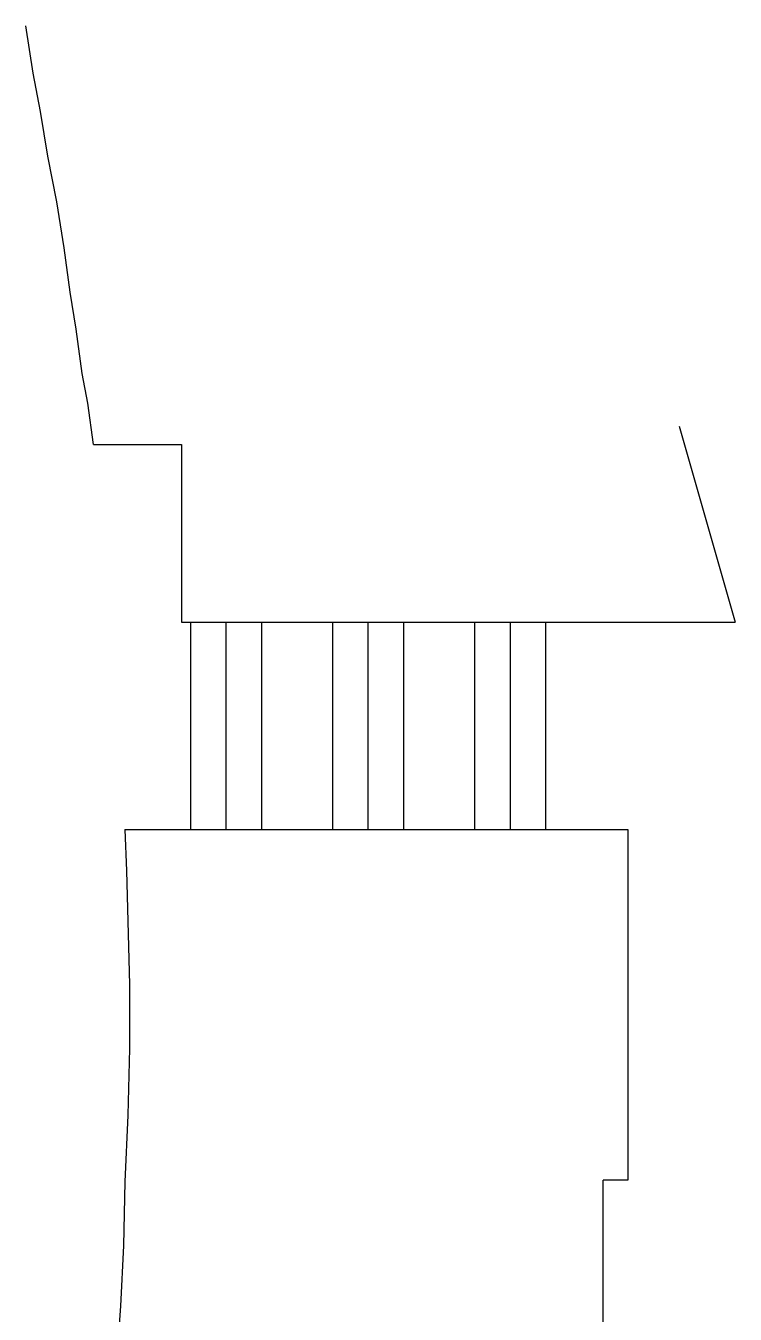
# Model space of a CAD drawing. Header units: inches. Extents: x -635 to 546, y -330 to 1496.
# Drawn here: x -612 to -133, y 625 to 1496 of the extents above; entities that cross this region are included whole.
import ezdxf

# ---------------------------------------------------------------- set-up
doc = ezdxf.new("R2010")
doc.units = ezdxf.units.IN
doc.header["$LTSCALE"] = 100
doc.header["$MEASUREMENT"] = 0
doc.layers.add('A-SITE', color=3, linetype='CONTINUOUS')

msp = doc.modelspace()

# ---------------------------------------------------------------- linework, layer by layer
at = {"layer": 'A-SITE'}
for p, q in [((-607, 1464), (-612, 1496)), ((-602, 1438), (-607, 1464)), ((-597, 1408), (-602, 1438)), ((-591, 1377), (-597, 1408)), ((-586, 1346), (-591, 1377)), ((-582, 1316), (-586, 1346)), ((-578, 1291), (-582, 1316)), ((-574, 1261), (-578, 1291)), ((-570, 1241), (-574, 1261)), ((-566.27, 1213), (-570, 1241)), ((-170.48, 1225.54), (-132.67, 1093)), ((-566.27, 1213), (-506.79, 1213)), ((-506.79, 1213), (-506.79, 1093)), ((-506.79, 1093), (-132.67, 1093)), ((-500.79, 1093), (-500.79, 953)), ((-476.79, 1093), (-476.79, 953)), ((-452.79, 1093), (-452.79, 953)), ((-404.79, 1093), (-404.79, 953)), ((-380.79, 1093), (-380.79, 953)), ((-356.79, 1093), (-356.79, 953)), ((-308.79, 1093), (-308.79, 953)), ((-284.79, 1093), (-284.79, 953)), ((-260.79, 1093), (-260.79, 953)), ((-545, 953), (-544, 925)), ((-545, 953), (-205.23, 953)), ((-205.23, 953), (-205.23, 716)), ((-544, 925), (-543, 891)), ((-543, 891), (-542, 848)), ((-542, 848), (-542, 805)), ((-542, 805), (-543, 760)), ((-543, 760), (-545, 715)), ((-545, 715), (-546, 672)), ((-222, 442), (-222, 716)), ((-205.23, 716), (-222, 716)), ((-546, 672), (-548, 631)), ((-548, 631), (-551, 588))]:
    msp.add_line(p, q, dxfattribs=at)

doc.saveas('drawing.dxf')
